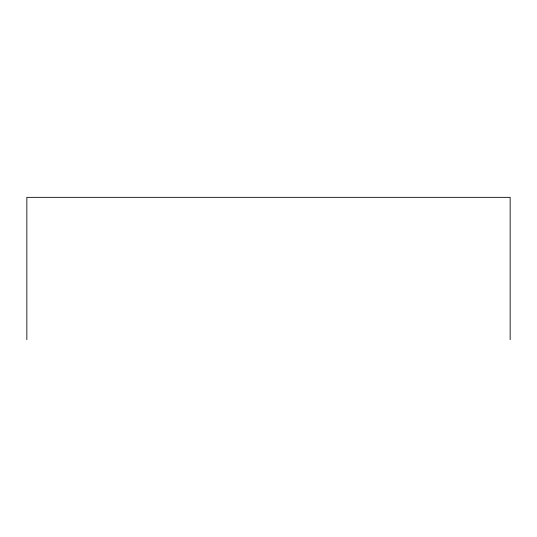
<?xml version="1.0" encoding="UTF-8"?>
<svg xmlns="http://www.w3.org/2000/svg" width="537" height="537" viewBox="0 0 537 537"><rect width="100%" height="100%" fill="white"/><g stroke="black" fill="none" stroke-linecap="round" stroke-linejoin="round"><path stroke-width="0.81" d="M510.15 339.659L510.15 197.341L26.85 197.341L26.85 339.659"/></g></svg>
